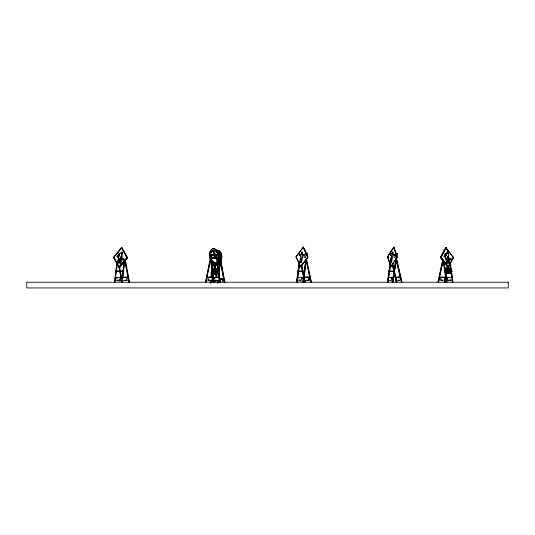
<?xml version="1.0" encoding="UTF-8"?>
<svg xmlns="http://www.w3.org/2000/svg" width="535" height="535" viewBox="0 0 535 535"><rect width="100%" height="100%" fill="white"/><g stroke="black" fill="none" stroke-linecap="round" stroke-linejoin="round"><path stroke-width="0.8" d="M214.334 274.087L213.264 268.664L218.14 268.69L219.33 273.987L214.368 274.127L213.197 268.724M213.572 268.837L214.588 274.054M213.579 269.098L217.999 268.891L219.069 273.92L214.689 273.82L213.371 269.232M218.721 274.054L219.109 274.034M446.718 273.606L445.601 268.129L450.517 268.155L451.701 273.452L446.738 273.612L451.687 273.552M446.919 273.438L445.909 268.302M450.517 268.155L445.755 268.095L446.932 273.532M446.645 273.532C447.755 273.438 446.19 268.022 445.775 268.363M450.156 271.178L450.737 272.683A0.702 0.408 71 0 1 450.577 272.924L450.35 272.964M451.266 273.385L450.383 268.343L451.025 271.305M446.999 273.452L451.299 273.178M441 257.235L446.063 247.692L453.446 257.576L448.43 267.112L441.161 257.723C441.148 257.021 440.158 257.248 440.659 257.83L447.782 267.199L450.684 262.183M390.336 255.382L390.771 253.75M447.394 262.899L447.059 262.27L447.554 262.504L447.207 263.006L447.548 262.866M122.381 253.102C121.819 250.942 123.19 253.49 121.967 254.058L121.967 258.505L122.482 259.034L121.819 258.472L121.779 255.643L121.819 254.025L122.528 253.135M213.452 255.69L213.9 255.697L213.666 254.74L211.546 254.774C211.011 257.041 213.592 254.76 213.191 255.309M307.725 257.021L303.332 247.404L307.759 257.108L300.55 266.49L296.143 256.78L303.352 247.391M296.189 256.967L296.223 256.639M215.13 270.556L214.736 270.523A0.956 0.555 71.1 0 1 214.675 270.155C215.986 268.878 213.271 270.496 215.144 271.038A0.696 0.401 71.1 0 0 215.364 270.757L215.384 270.543M215.07 271.058A0.696 0.401 71.1 0 0 215.23 270.804L215.257 270.509M447.126 269.018L446.825 270.061L447.548 270.476A0.696 0.408 71 0 0 447.708 270.222L447.414 270.295M447.675 251.931L447.267 251.998L447.675 251.931C448.825 253.771 448.45 253.851 447.514 251.965M390.323 262.31L391.58 255.496L390.323 262.31C391.707 265.487 391.587 251.256 391.526 262.792M300.958 262.705L301.452 262.391L302.395 255.335L303.94 255.188L304.134 254.553M217.357 270.67L217.156 271.044L216.969 270.061M217.471 270.69C215.679 271.914 217.691 268.697 217.223 270.717M299.319 255.389L299.533 253.777M449.4 269.459C448.604 271.118 450.497 269.794 449.487 270.583M447.895 262.09L448.042 259.823L448.056 262.056L448.571 262.939L448.056 262.056M448.297 258.519L449.059 259.896L449.039 263.019L448.898 259.93C445.976 255.563 453.272 262.531 448.136 258.552M387.755 257.208L390.784 266.697L387.688 256.773L393.646 247.237L387.875 256.359M396.923 257.469L393.847 247.404M394.001 247.244L397.064 257.188M119.666 262.625L120.181 263.053L119.666 262.625L120.241 259.903L119.465 258.866L118.73 262.317L119.084 262.979L117.874 262.939L118.416 257.395L117.874 262.939M119.813 262.658L120.395 259.936L119.465 258.866M215.445 270.021C216.555 270.57 214.488 269.185 214.542 270.202A0.956 0.555 71.1 0 0 214.602 270.57L215.083 271.044M301.339 262.685L300.904 262.531L301.131 258.813M300.931 262.431C302.155 251.31 298.376 269.941 301.158 258.82M394.014 255.168L394.168 254.553M447.962 269.466L448.176 269.627M121.712 247.993L122.207 247.999L127.497 257.837L126.788 257.756L121.786 248.253M447.22 262.237L446.926 258.82M391.339 262.431L391.56 258.813M120.957 252.888C121.177 253.771 121.826 250.748 121.104 252.921M295.995 256.86L303.091 247.183M453.406 257.85L452.877 258.017L452.884 257.375M219.765 257.081C219.624 255.014 220.186 258.251 219.069 257.074M299.62 262.417L299.821 262.772L300.162 262.431M390.824 254.051L394.061 254.446M219.738 260.003L219.938 256.058L219.163 255.911M447.066 252.179L446.952 253.236L447.427 251.965M126.969 278.722L126.193 280.454L122.796 280.42M222.62 280.253L222.306 281.684M445.18 253.617L444.732 256.285L445.18 253.617L447.113 253.202M115.433 271.559L115.493 271.091L123.324 271.178L123.271 271.64L115.433 271.559L115.767 271.64M116.897 262.464L114.457 282.246L114.784 282.326L117.359 264.19M114.784 282.326L117.132 263.287M118.288 277.645L115.426 278.026L115.486 277.565L117.961 277.565M124.053 261.642L121.512 282.246L122.174 282.326L124.822 260.893M122.996 271.091L123.271 271.64M124.488 260.812L122.174 282.326M125.531 255.128L125.732 253.476L125.07 253.396L125.732 253.476M213.913 273.171L211.084 273.084L211.144 272.623L213.646 272.623M210.208 282.948L210.516 280.474M210.917 277.177L212.549 263.989M210.536 283.028L210.843 280.474M211.251 277.177L212.776 264.818M210.87 283.028L211.278 279.731M211.586 277.264L213.111 264.899M217.263 282.948L217.571 280.474M217.972 277.177L218.38 273.88M218.788 270.583L219.704 263.166M218.588 273.084L218.648 272.623L218.922 273.171M217.598 282.948L217.899 280.474M218.206 278.006L220.239 261.521M220.286 262.096L220.012 261.548M217.926 283.028L218.333 279.731M218.534 278.086L220.774 259.95M215.257 270.596L214.769 270.857L214.649 269.667M297.574 271.479L304.589 271.559L297.574 271.479L297.634 271.011L304.649 271.091L304.288 271.011M299.072 263.207L296.49 282.166L296.858 282.246L299.319 264.109M299.366 263.207L296.791 282.166L297.152 282.246L299.62 264.109M305.773 259.91L302.743 282.166L303.405 282.246L306.655 258.345M303.044 282.166L306.18 259.087M303.111 282.246L306.02 260.812M306.809 255.048L307.331 253.396L306.99 255.87M301.452 262.391L302.395 255.335M305.585 257.335L305.98 254.506L304.348 254.453L303.987 257.295L305.565 257.328M445.615 257.348L446.705 263.033L445.775 257.315L444.103 256.619L444.184 256.024L444.893 256.252M444.103 256.619L444.344 255.991M448.704 269.439C447.869 271.539 449.821 269.252 448.517 269.854A0.769 0.455 71 0 0 448.537 270.128L448.918 270.529M216.568 254.961L216.528 255.496M394.101 255.061L392.77 255.335L391.58 262.745M394.335 254.453L393.914 257.288L395.198 257.335L395.619 254.506L394.369 254.459M117.78 255.924L117.867 256.365L119.392 253.603L118.556 254.138L117.927 255.957M124.026 259.609L124.127 260.003L123.525 258.713L124.18 259.642M388.537 271.479L388.611 271.011L394.322 271.091L394.248 271.559L388.537 271.479L394.248 271.559M390.202 263.207L387.34 282.166L387.741 282.246L388.116 279.772M390.316 264.029L387.574 282.166L387.975 282.246L390.597 264.939M393.038 277.484L393.439 277.565L388.363 277.484L388.698 278.026M388.611 276.475L390.236 265.761M393.847 271.479L394.322 271.091M395.813 259.087L392.329 282.166L392.73 282.246L396.468 257.516M396.442 254.961L396.923 253.316L396.549 255.79M396.301 257.435L392.563 282.166L392.964 282.246L397.324 253.396L396.689 253.316M395.92 260.485L395.592 259.936L395.92 260.485L394.409 260.485M396.716 255.87L397.324 253.396M449.948 259.04L450.156 258.706L449.828 259.034L448.992 258.425L448.29 255.596L449.153 258.392L449.988 259M299.66 262.31L300.871 255.496L299.299 255.429M308.956 278.742L308.715 280.079L308.207 280.367L305.224 280.34M119.185 262.618L119.613 258.9M216.795 255.248L216.728 254.894M448.323 251.263L445.421 247.839L440.492 257.261L441.007 257.081M443.247 260.465L438.486 281.905L438.125 281.784L442.759 259.549M438.125 281.784L442.719 261.133M438.486 281.905L442.96 260.465M441 277.645L439.375 277.645L445.528 277.304L439.469 277.183L439.83 277.304M446.845 272.375L444.859 281.905L444.21 281.784L444.545 280.193M444.873 278.608L446.531 270.663M447.026 268.282L447.521 265.902M444.21 281.784L445.16 278.608M445.989 274.636L446.484 272.255M447.313 268.282L447.648 266.697M444.572 281.905L446.558 272.375M447.387 268.403L447.721 266.818L446.217 264.865M447.675 268.403L447.721 266.865L448.47 266.738L453.252 257.495L446.076 247.986L441.188 257.308L448.47 266.738M206.156 281.905L205.507 281.784L210.168 259.549L205.868 281.905L210.817 259.669M209.178 277.645L206.757 277.645L212.87 277.304L206.858 277.183L207.219 277.304M212.856 278.728L212.188 281.905L211.539 281.784L211.873 280.193M212.208 278.608L213.706 271.459M214.201 269.078L215.204 264.31M214.067 271.579L212.188 281.905M214.568 269.199L215.732 263.641M213.191 277.137L214.02 273.171M214.856 269.199L216.02 263.641M447.641 257.676C448.236 254.526 447.701 259.368 448.437 257.944M447.802 257.643L448.042 256.479M445.434 255.971L446.029 254.66M445.307 256.559L445.842 254.767M215.465 270.235L216.013 269.981L216.093 271.038L216.013 269.981M450.162 269.613C449.795 272.168 449.694 266.845 449.962 270.57M118.857 263.086L119.031 262.585M450.577 279.838L450.009 280.714L446.671 280.795M398.093 276.956L398.548 276.963M120.93 262.859L120.542 262.444L121.338 259.977L120.856 258.599L121.485 260.01L120.85 263.1L120.027 263.019M449.32 269.647L449.56 270.529M449.507 269.54L449.534 270.382M445.742 256.084L446.023 254.707M445.555 256.68L446.277 254.861L445.869 254.693M447.12 269.219L447.013 269.62A0.956 0.562 71 0 0 447.073 269.988L447.394 270.349L447.728 270.001M216.327 270.188L216.294 270.342A0.769 0.448 71.1 0 0 216.314 270.623L216.501 270.924L216.16 270.389A0.769 0.448 71.1 0 0 216.18 270.67L216.488 271.051M215.859 255.75L216.789 255.422M117.693 264.29L119.78 267.226L127.497 257.837M218.166 273.097L217.805 271.994M116.944 256.666C117.546 255.188 116.476 257.93 118.563 257.429M218.354 273.057C217.397 270.081 218.581 273.766 217.966 273.151M216.414 255.676L216.02 255.717M216.628 270.984C217.09 269.346 215.11 270.703 216.655 271.044M450.423 272.676C451.105 271.686 448.878 270.509 450.363 272.689M122.836 258.786L122.983 258.82M448.002 269.473L447.775 270.536L447.922 269.439M307.07 276.956L307.652 276.963M120.455 278.976L119.9 280.126L116.135 280.266M216.1 280.5L215.551 281.657L215.866 281.069M121.305 258.057L120.535 257.723C121.626 254.326 121.171 260.565 121.097 256.566M121.244 256.599L120.535 257.723M118.663 256.76L118.275 256.606C121.786 250.326 117.178 261.441 119.131 254.854M119.278 254.887L118.275 256.606M447.053 269.225C448.216 269.714 446.725 268.503 446.892 269.687A0.956 0.562 71 0 0 446.939 270.035L447.34 270.496M212.95 255.556L211.713 255.79M217.705 270.081C217.29 268.637 217.424 272.435 217.892 270.142C218.247 272.295 217.758 269.406 217.564 270.656M301.927 278.895L301.325 280.046L297.948 280.186M440.72 257.208L445.474 248.173M449.928 270.115L450.129 269.653L450.403 270.529L450.323 269.673L449.895 269.673L450.216 269.453M307.779 257.469L300.81 266.697M215.692 277.244L216.334 277.224M391.025 277.244L391.439 277.224M448.825 270.416L448.624 269.62M124.762 277.036L125.417 277.043M220.407 278.568L221.069 278.568M448.297 277.244L448.945 277.224M396.89 257.522L390.824 266.791M391.874 278.895L391.212 280.046L389.413 280.414M449.44 269.647L449.587 270.402M387.681 256.853L390.965 266.524L397.044 257.268M448.751 269.58L448.644 269.807A0.769 0.455 71 0 0 448.664 270.088L448.959 270.369M300.643 277.244L301.192 277.224M393.599 247.23L394.021 247.197M120.749 265.721L127.33 257.643L121.773 247.946L121.291 247.845L113.54 257.388L118.897 267.112L126.889 257.99L126.989 257.161L127.49 257.322M122.04 248.213L121.318 248.146L113.748 257.395L119.051 266.878L126.788 257.756M300.891 266.657L307.739 257.522M118.877 277.324L119.506 277.304M117.178 253.47L119.171 251.055M120.168 249.852L121.164 248.648M209.566 276.956L210.175 276.963M442.204 276.956L442.819 276.963M447.955 253.978L448.297 253.73M448.557 267.039L447.728 267.172M216.835 270.108C218.033 270.014 216.133 270.469 217.23 270.937M217.029 255.596L217.511 255.616L217.29 254.673L215.344 254.66M450.644 272.596L450.129 272.683M303.185 247.11L307.933 256.813L303.291 247.063M300.717 266.778L296.022 257.148M393.874 247.391L387.721 256.619M447.514 270.295C446.397 270.356 447.006 268.617 447.822 269.439M448.878 270.556L449.112 269.78L448.577 269.486M216.401 270.115C216.327 271.813 216.722 268.951 216.434 271.111M213.833 255.75L212.983 255.315M399.351 280.079L397.605 280.654M119.185 266.891L121.452 278.809M119.673 267.279L118.857 267.072M121.305 277.391L128.233 277.27L121.305 277.391L121.391 277.846M121.712 281.985L122.368 281.865L121.712 281.985L121.412 280.393M124.775 260.545L128.768 281.985L129.423 281.865L125.431 260.425M128.768 281.985L129.423 281.865M224.927 282.6L220.935 261.16L220.607 261.274L224.6 282.721M450.002 268.363L450.584 268.242M450.162 268.43L450.61 268.296M450.517 268.523L450.985 271.653M448.056 269.506L448.196 270.543L448.23 269.493M449.848 269.118L450.022 269.627M447.166 271.118L447.548 272.924L447.166 271.118L448.143 271.345M448.083 271.058L447.949 271.412M449.019 272.87L448.618 272.937L448.236 271.131L448.818 272.944L448.464 271.131L448.985 271.579M449.333 272.509L449.213 271.071L449.587 272.95M450.089 269.5L450.517 270.529L450.035 269.653M449.206 271.145L449.788 272.883L449.367 272.95L448.604 271.74M448.203 271.813L447.521 271.86L448.256 272.094M449.607 271.158L449.988 272.957L449.607 271.158L450.483 271.185M448.758 271.606L449.48 272.368L449.099 272.148M449.861 271.439L450.416 271.419L450.731 272.068M447.681 272.629L448.497 272.87L447.548 272.924M447.701 272.649L448.444 272.589M446.585 273.392L446.979 273.245M446.605 273.452L447.093 273.345M448.818 272.87L448.243 272.656M450.497 272.616L450.751 272.435A1.063 0.622 71 0 0 450.744 272.148M451.092 273.519L451.694 273.392M213.191 268.891L213.786 268.764M218.14 268.69L218.955 273.285M217.625 268.904L218.206 268.777M217.785 268.965L218.233 268.831M217.926 269.138L217.35 263.287M218.313 270.777L218.193 269.172M214.816 269.593L215.431 271.071L215.826 270.162M214.829 271.653L215.745 271.599L215.605 271.947L214.829 271.653L215.217 273.465L216.1 273.124M216.093 271.599C217.183 276.829 215.016 269.587 216.635 272.121M215.893 271.666L216.314 271.599M217.13 273.278C216.06 269.185 218.059 274.763 216.702 272.984M217.905 271.111L217.852 269.988M217.049 271.613L216.655 271.68M215.859 272.348L215.184 272.395L215.919 272.629M218.126 271.726L218.507 272.335A1.07 0.622 71.1 0 1 218.601 272.877L218.574 273.151A0.702 0.408 71.1 0 1 218.42 273.392L217.631 273.499L217.25 271.693L217.865 271.633M216.876 272.502C217.404 273.438 215.605 271.365 216.668 272.924M215.217 273.465L216.16 273.405M214.274 273.987L214.762 273.88M214.301 274.04L214.883 273.913M216.274 273.472L216.675 273.412L216.2 271.807M217.016 273.485L217.437 273.418M217.631 273.499L218.213 273.432A0.702 0.408 71.1 0 0 218.374 273.218L218.4 272.944A1.063 0.622 71.1 0 0 218.36 272.603L217.932 271.793L217.25 271.693M306.829 259.549L306.18 259.669L311.036 281.905L311.39 281.784L306.535 259.549M304.301 277.183L303.94 277.304L310.153 277.183L304.301 277.183L304.034 277.765L305.498 277.765M301.232 266.022L304.489 281.905L305.137 281.784L301.72 265.106M304.489 281.905L305.137 281.784M306.341 260.465L310.741 281.905L311.39 281.784M119.238 253.57L121.064 253.316M299.587 253.73L299.847 254.332L304.188 254.633M401.21 281.905L401.845 281.784L396.776 259.549L396.141 259.669L401.451 281.905L396.321 260.465M395.492 277.304L400.561 277.183L395.492 277.304L395.599 277.765L395.887 277.183M392.242 264.43L396.221 281.905L396.856 281.784L396.495 280.193M211.566 254.774L212.241 254.6M451.988 271.479L451.62 271.559L451.928 271.011L451.988 271.479L450.37 271.479M448.042 277.946L446.05 278.026L447.675 278.026M451.68 277.565L452.055 277.484L445.983 277.565L446.417 277.946M210.001 255.87L209.66 253.396L210.034 253.316M215.277 271.011L219.29 271.011L219.357 271.479L212.569 271.559L214.174 271.559M219.29 271.011L218.982 271.559L219.357 271.479M219.056 277.565L219.424 277.484L213.405 277.565L215.451 277.946M121.157 280.795L117.921 280.882L117.359 280.026M217.384 280.714L214.074 280.795M445.468 247.812L446.063 247.692M445.314 247.966L446.21 247.738M445.755 247.879L446.304 247.819L445.849 247.972M445.695 248.133L446.243 248.073M445.682 254.8L446.183 254.673M440.559 257.001L441.061 256.894M440.519 257.121L441.041 256.954M440.512 257.489L441 257.308M440.532 257.562L441.034 257.462M440.559 257.636L441.161 257.723M452.777 257.188L453.279 257.081M452.817 257.241L453.359 257.201M452.67 257.388L453.386 257.275M452.724 257.489L453.426 257.422M452.75 257.676L453.439 257.495M452.717 257.803L453.446 257.576M452.938 257.823L453.439 257.723M452.904 257.957L453.426 257.79M451.152 258.96C450.149 257.689 451.881 260.739 451.44 259.528M447.594 267.045L448.417 266.798M447.635 267.092L448.624 266.945M213.244 250.24L213.405 250.206A6.3 3.819 78.4 0 1 217.564 253.369A6.3 3.819 78.4 0 1 218.126 260.171L213.244 250.24A6.3 3.819 78.4 0 1 217.411 253.403A6.3 3.819 78.4 0 1 217.972 260.204M212.402 250.547L217.477 261.254A6.3 3.819 78.4 0 1 211.419 259.455A6.3 3.819 78.4 0 1 212.402 250.547L217.477 261.254M212.977 254.586L213.686 254.734M215.224 254.413L217.444 254.446L218.24 257.596L218.173 258.392L217.136 258.438M217.27 254.68L217.518 255.469M214.789 255.59L215.398 258.158L214.388 258.171L213.839 254.506L211.358 254.553L211.479 258.512L216.147 258.459M216.588 255.248L217.003 255.563M215.772 257.669L216.013 258.171M216.762 257.649L217.625 257.602L217.671 258.117L217.003 258.158M451.741 280.099L447.882 280.133L447.213 278.748M310.139 280.126L307.15 280.099M127.959 280.206L125.143 280.28M210.161 280.126L207.018 280.099M442.826 280.126L439.65 280.099M449.995 258.739L450.771 258.632M446.992 269.065L447.414 269.526M215.07 270.061L215.578 269.974L215.431 271.071M390.443 255.616L391.58 255.496M121.572 252.052L122.254 252.159M123.137 258.746L123.679 258.746M446.705 263.033L447.367 262.973M306.963 253.316L307.331 253.396M442.913 253.316L442.545 253.396M214.107 271.091L212.502 271.091L212.937 271.479M446.698 271.091L445.08 271.091L445.448 271.011L445.147 271.559L446.765 271.559M123.324 271.178L115.493 271.091M213.973 272.703L211.144 272.623M211.084 273.084L213.585 273.084M120.435 277.565L122.421 277.645L119.94 277.645M299.72 277.484L297.527 277.484L297.888 277.565M301.185 277.484L303.746 277.565L303.385 277.484M308.782 277.645L310.246 277.645L308.427 277.765M399.103 277.645L400.661 277.645L398.709 277.765M126.668 277.725L128.32 277.725L126.34 277.846M207.125 277.765L208.737 277.765M439.737 277.765L441.362 277.765M301.125 277.946L303.679 278.026L301.486 278.026M391.406 277.946L393.365 278.026M115.426 278.026L117.078 278.026M119.887 278.106L122.361 278.106L122.033 278.026M213.472 278.026L215.083 278.026M391.031 278.026L392.59 278.026M219.751 278.795L223.884 278.795L219.43 278.916M221.49 279.25L223.964 279.25L221.992 279.37M396.856 281.784L394.629 273.051M401.845 281.784L396.716 260.344M396.221 281.905L392.476 264.43M448.363 269.446L448.31 270.543M448.236 271.131L448.658 271.064M449.012 271.145L449.407 271.078M449.367 272.95L449.788 272.883M449.988 272.957L450.778 272.857A0.702 0.408 71 0 0 450.938 272.616L450.965 272.335A1.07 0.629 71 0 0 450.878 271.8L450.584 271.265M215.672 271.031L215.478 269.974M216.093 271.038L215.899 269.981M215.852 271.078L215.879 270.028M215.806 271.88L215.09 271.94L215.398 272.342M216.287 274.014L214.588 273.974M122.856 259.121L122.334 259M122.462 259.87C121.525 258.231 122.341 260.619 124.127 260.003M449.902 259.823L451.48 259.89M448.41 262.973L449.199 262.986M215.291 280.133L217.571 280.414M393.633 247.177L394.041 247.25L397.03 256.74M301.285 281.056L299.881 280.795L299.353 279.945M218.935 256.131L219.731 256.285M443.114 280.654L441.021 280.052L440.773 278.608M210.476 280.654L208.389 280.052L208.148 278.608M303.144 247.103L303.499 247.157M300.757 266.784L300.483 266.778M388.611 271.011L389.012 271.091M388.363 277.484L388.764 277.565M306.99 253.878L306.629 253.797L306.929 254.339M305.793 259.936L306.094 260.485L305.732 260.405M297.634 271.011L298.002 271.091M297.467 277.946L297.828 278.026M121.345 247.812L122.241 248.053L121.244 247.892M127.016 257.221L127.511 257.388M127.531 257.529L126.822 257.368L127.537 257.609M126.855 257.536L127.517 257.756M126.768 257.783L127.47 257.91M127.397 258.037L126.929 257.937L127.357 258.097M113.714 256.974L114.182 257.081M113.547 257.616L114.249 257.703M113.56 257.683L114.082 257.91L113.607 257.803M118.997 266.811L119.486 266.945M119.031 266.858L119.873 267.132M118.823 267.018L119.827 267.179M447.467 270.021L447.548 270.249A0.696 0.408 71 0 1 447.414 270.523M218.735 260.017L219.37 261.816A6.3 4.34 -77.3 0 0 220.627 255.549A6.3 4.34 -77.3 0 0 217.451 251.851M398.568 280.099L399.826 280.4M391.62 281.056L390.022 280.4M210.168 259.549L210.536 259.669M212.408 277.645L212.769 277.765M445.073 277.645L445.434 277.765M444.498 281.784L444.859 281.905M438.412 281.784L438.774 281.905M444.184 256.024L444.732 256.285M444.264 256.586L445.775 257.315M117.185 256.071L117.867 256.365M120.856 258.599L122 259.127M217.792 270.055L217.966 270.489M216.842 272.843L216.548 272.362M447.086 258.786L448.042 259.823M447.735 271.807L447.628 271.339M440.766 257.623L445.227 263.548M114.483 258.619L116.891 262.872M213.405 250.206L218.126 260.171M447.882 272.556L447.782 272.088M215.545 273.097L215.445 272.623M218.882 260.05L219.37 261.816M447.882 256.512L448.276 257.977M392.69 263.521L396.127 278.608M392.456 263.521L394.081 270.663M217.451 271.626L217.832 273.425M216.856 271.613L217.237 273.492M215.03 271.586L215.418 273.392M450.062 271.372L450.33 272.616M448.116 253.944L448.45 255.563M301.419 265.106L304.783 281.905M220.748 261.949L224.593 282.6M220.273 261.274L224.265 282.721M214.762 265.922L215.358 269.098M216.24 273.86L216.835 277.036M214.294 265.246L215.03 269.219M215.906 273.86L216.508 277.157M213.96 265.246L214.696 269.219M215.585 273.98L216.173 277.157M125.096 260.425L129.102 281.985M119.559 266.778L121.773 278.688M118.75 266.102L120.97 278.013M450.256 262.384L452.991 282.166L452.617 282.246L452.276 279.772M450.075 263.207L452.697 282.166L452.329 282.246L451.988 279.772M450.229 264.939L450.911 269.881M451.252 272.355L452.048 278.126M449.821 264.109L450.51 269.058M451.192 274L451.761 278.126M444.164 262.384L446.899 282.166L446.531 282.246L443.568 260.812M443.649 260.732L446.611 282.166L446.243 282.246L443.167 259.99M217.611 262.384L220.36 282.166L219.704 282.246L218.554 274M217.437 263.207L220.072 282.166M218.501 271.533L219.189 276.475M219.644 279.772L219.992 282.246M217.07 263.287L217.872 269.058M211.465 261.555L214.328 282.166L213.96 282.246L210.864 259.99M210.95 259.91L214.04 282.166L213.672 282.246L210.349 258.345M217.504 269.607L217.598 271.105M217.631 261.22A6.3 3.819 78.4 0 1 211.572 259.421A6.3 3.819 78.4 0 1 212.555 250.52M217.15 250.266A7.878 5.43 -77.3 0 1 221.878 257.054A7.878 5.43 -77.3 0 1 216.762 265.581A7.878 5.43 -77.3 0 1 210.843 260.772M212.723 262.498A6.3 4.34 -77.3 0 0 218.527 262.859L218.387 262.825A6.3 4.34 -77.3 0 1 211.974 261.033M217.009 250.233A7.878 5.43 -77.3 0 1 221.737 257.021A7.878 5.43 -77.3 0 1 216.615 265.554A7.878 5.43 -77.3 0 1 210.703 260.739M217.31 251.818A6.3 4.34 -77.3 0 1 220.487 255.523A6.3 4.34 -77.3 0 1 219.23 261.782M219.323 259.214L219.29 259.729L219.35 259.221M308.969 278.641L308.715 280.079L308.969 278.641M396.515 253.797L396.85 254.339L396.515 253.797M120.556 278.722L119.9 280.126L120.556 278.722M212.02 257.703L212.067 258.218L214.094 258.178L214.02 257.669L212 257.703M508.25 282.246L26.75 282.246L26.75 287.937L508.25 287.937L508.25 282.246M302.235 252.186L302.081 252.145A1.016 0.602 -78.8 0 0 301.359 253.008A1.016 0.602 -78.8 0 0 301.653 254.118L301.8 254.158A1.016 0.602 -78.8 0 0 302.529 253.302A1.016 0.602 -78.8 0 0 302.235 252.186M392.784 252.186L392.663 252.145A1.016 0.475 -79.8 0 0 392.061 253.008A1.016 0.475 -79.8 0 0 392.249 254.118L392.362 254.158A1.016 0.475 -79.8 0 0 392.971 253.302A1.016 0.475 -79.8 0 0 392.784 252.186M209.707 252.614A7.878 4.775 78.4 0 0 215.458 264.203A7.878 4.775 78.4 0 0 218.073 252.473A7.878 4.775 78.4 0 0 209.707 252.614M209.867 252.58A7.878 4.775 78.4 0 0 215.618 264.17A7.878 4.775 78.4 0 0 218.226 252.44A7.878 4.775 78.4 0 0 209.867 252.58M392.717 253.871A1.016 0.475 -79.8 0 0 392.757 252.179A1.016 0.475 -79.8 0 0 391.988 253.389A1.016 0.475 -79.8 0 0 392.717 253.871M302.248 253.871A1.016 0.602 -78.8 0 0 302.208 252.179A1.016 0.602 -78.8 0 0 301.299 253.389A1.016 0.602 -78.8 0 0 302.248 253.871"/></g></svg>
